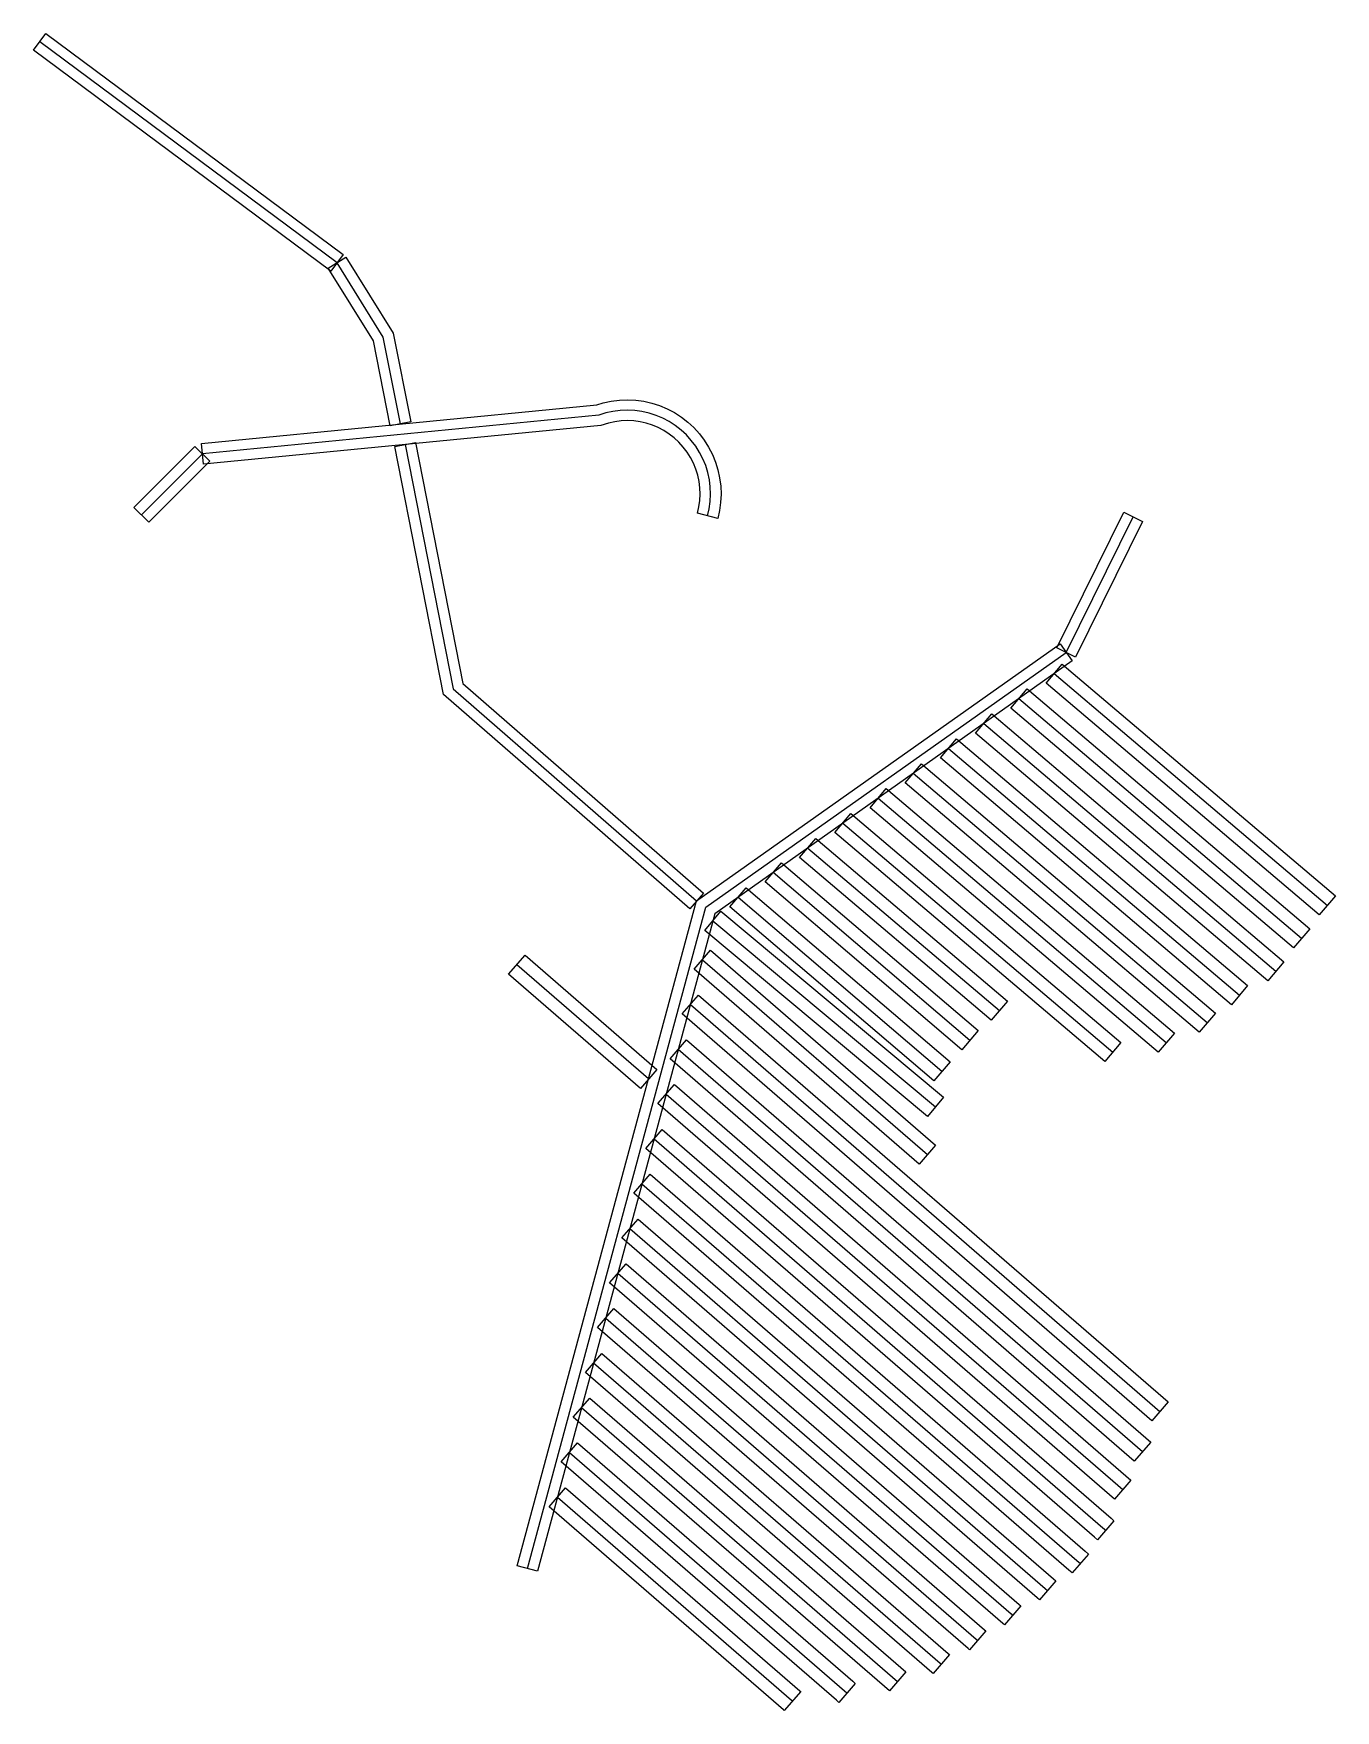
# Model space of a CAD drawing. Extents: x 729864 to 730176, y 4208221 to 4208623.
import ezdxf

# ---------------------------------------------------------------- set-up
doc = ezdxf.new("R2010")
doc.units = 0
doc.header["$MEASUREMENT"] = 0
doc.layers.add('1', color=7, linetype='Continuous')
doc.layers.add('INIT_COORD', color=5, linetype='Continuous')

msp = doc.modelspace()

# ---------------------------------------------------------------- linework, layer by layer
at = {"layer": '1', "color": 7}
for points in [[(729934.966017, 4208565.855969, 1422.66), (729863.765889, 4208618.708215, 1418.226373), (729866.746081, 4208622.722995, 1418.226373), (729937.946209, 4208569.870749, 1422.66), (729934.966017, 4208565.855969, 1422.66)], [(729936.456113, 4208567.863359, 1422.66), (729865.255985, 4208620.715605, 1418.226373)], [(729949.176922, 4208528.782815, 1425.202059), (729945.139568, 4208549.143371, 1423.929202), (729934.332372, 4208566.544373, 1422.66), (729938.579854, 4208569.182345, 1422.66), (729949.867098, 4208551.008403, 1423.929343), (729954.081429, 4208529.755344, 1425.202059), (729949.176922, 4208528.782815, 1425.202059)], [(729951.629176, 4208529.26908, 1425.202059), (729947.503333, 4208550.075887, 1423.929343), (729936.456113, 4208567.863359, 1422.66)], [(730022.763952, 4208507.949022, 1436.082844), (730023.102149, 4208509.437557, 1435.873405), (730023.309323, 4208510.949902, 1435.663965), (730023.383899, 4208512.47455, 1435.454526), (730023.32531, 4208513.999897, 1435.245086), (730023.134001, 4208515.514332, 1435.035647), (730022.811428, 4208517.006331, 1434.826207), (730022.360048, 4208518.464537, 1434.616768), (730021.783292, 4208519.877855, 1434.407328), (730021.085553, 4208521.235528, 1434.197889), (730020.272141, 4208522.527221, 1433.988449), (730019.349244, 4208523.743106, 1433.77901), (730018.323889, 4208524.873929, 1433.56957), (730017.203878, 4208525.911082, 1433.360131), (730015.997735, 4208526.846674, 1433.150691), (730014.714639, 4208527.673583, 1432.941252), (730013.364356, 4208528.385517, 1432.731812), (730011.957162, 4208528.977056, 1432.522373), (730010.503767, 4208529.443699, 1432.312933), (730009.015233, 4208529.781895, 1432.103494), (730007.502886, 4208529.989069, 1431.894054), (730005.978238, 4208530.063646, 1431.684615), (730004.452892, 4208530.005057, 1431.475175), (730002.938457, 4208529.813747, 1431.265736), (730001.446458, 4208529.491175, 1431.05713), (729999.64089, 4208528.932269, 1430.846857), (729904.438295, 4208519.638485, 1419.479149), (729903.952499, 4208524.614829, 1419.479149), (729998.648558, 4208533.859165, 1430.84607), (730000.176488, 4208534.332129, 1431.056296), (730002.095235, 4208534.746965, 1431.265736), (730004.042838, 4208534.992993, 1431.475175), (730006.004472, 4208535.06834, 1431.684615), (730007.965208, 4208534.972433, 1431.894054), (730009.910123, 4208534.706001, 1432.103494), (730011.824417, 4208534.271073, 1432.312933), (730013.69352, 4208533.670958, 1432.522373), (730015.503208, 4208532.910223, 1432.731812), (730017.239705, 4208531.994659, 1432.941252), (730018.889799, 4208530.931234, 1433.150691), (730020.44093, 4208529.728038, 1433.360131), (730021.881293, 4208528.394233, 1433.56957), (730023.199926, 4208526.939966, 1433.77901), (730024.386793, 4208525.376307, 1433.988449), (730025.432863, 4208523.715156, 1434.197889), (730026.330172, 4208521.969155, 1434.407328), (730027.071894, 4208520.151593, 1434.616768), (730027.652382, 4208518.276301, 1434.826207), (730028.067219, 4208516.357554, 1435.035647), (730028.313246, 4208514.409951, 1435.245086), (730028.388593, 4208512.448318, 1435.454526), (730028.292687, 4208510.487582, 1435.663965), (730028.026255, 4208508.542665, 1435.873405), (730027.591326, 4208506.628372, 1436.082844), (730022.763952, 4208507.949022, 1436.082844)], [(730025.177639, 4208507.288697, 1436.082844), (730025.564202, 4208508.990111, 1435.873405), (730025.801005, 4208510.718742, 1435.663965), (730025.886246, 4208512.461434, 1435.454526), (730025.819278, 4208514.204924, 1435.245086), (730025.60061, 4208515.935943, 1435.035647), (730025.231905, 4208517.641316, 1434.826207), (730024.715971, 4208519.308065, 1434.616768), (730024.056732, 4208520.923505, 1434.407328), (730023.259208, 4208522.475342, 1434.197889), (730022.329467, 4208523.951764, 1433.988449), (730021.274585, 4208525.341536, 1433.77901), (730020.102591, 4208526.634081, 1433.56957), (730018.822404, 4208527.81956, 1433.360131), (730017.443767, 4208528.888954, 1433.150691), (730015.977172, 4208529.834121, 1432.941252), (730014.433782, 4208530.64787, 1432.731812), (730012.825341, 4208531.324007, 1432.522373), (730011.164092, 4208531.857386, 1432.312933), (730009.462678, 4208532.243948, 1432.103494), (730007.734047, 4208532.480751, 1431.894054), (730005.991355, 4208532.565993, 1431.684615), (730004.247865, 4208532.499025, 1431.475175), (730002.516846, 4208532.280356, 1431.265736), (730000.811473, 4208531.911652, 1431.056296), (729999.144724, 4208531.395717, 1430.846857), (729904.195397, 4208522.126657, 1419.479149)], [(729887.795666, 4208509.26246, 1417), (729902.42763, 4208523.894424, 1419.479149), (729905.963164, 4208520.35889, 1419.479149), (729891.378859, 4208505.774585, 1417), (729887.795666, 4208509.26246, 1417)], [(729904.195397, 4208522.126657, 1419.479149), (729889.582427, 4208507.513687, 1417), (729904.195397, 4208522.126657, 1419.479149)], [(729955.200655, 4208524.836565, 1425.24754), (729966.535575, 4208467.157735, 1423.666557), (730024.19935, 4208416.978733, 1427.615689), (730020.917094, 4208413.206891, 1427.615689), (729961.960007, 4208464.511332, 1423.632868), (729950.294494, 4208523.872417, 1425.24754), (729955.200655, 4208524.836565, 1425.24754)], [(729952.747575, 4208524.354491, 1425.24754), (729964.247791, 4208465.834533, 1423.632868), (730022.558222, 4208415.092812, 1427.615689)], [(729889.582427, 4208507.513687, 1416.999246), (729889.582427, 4208507.513687, 1416.999246)], [(730108.770511, 4208475.692515, 1430.728498), (730124.81079, 4208508.175963, 1431.815337), (730129.293992, 4208505.962165, 1431.815337), (730113.253712, 4208473.478716, 1430.728498), (730108.770511, 4208475.692515, 1430.728498)], [(730111.012111, 4208474.585615, 1430.728498), (730127.052391, 4208507.069064, 1431.815337)], [(729979.599094, 4208255.98954, 1432.391899), (730022.558222, 4208415.092812, 1427.615689), (730109.568606, 4208476.626765, 1430.728498), (730112.455617, 4208472.544466, 1430.728498), (730026.915835, 4208412.050526, 1427.642076), (729984.42623, 4208254.686176, 1432.391899), (729979.599094, 4208255.98954, 1432.391899)], [(729982.012662, 4208255.337858, 1432.391899), (730024.737028, 4208413.571669, 1427.615689), (730111.012111, 4208474.585615, 1430.728498)], [(730110.102641, 4208471.796679, 1430.572274), (730175.52874, 4208416.326237, 1433.145558), (730171.648608, 4208411.749713, 1433.145558), (730106.222509, 4208467.220155, 1430.572274), (730110.102641, 4208471.796679, 1430.572274)], [(730108.162575, 4208469.508417, 1430.572274), (730173.588674, 4208414.037975, 1433.145558)], [(730101.671741, 4208465.834294, 1430.265471), (730169.35415, 4208408.449827, 1432.927518), (730165.473978, 4208403.873337, 1432.927518), (730097.791569, 4208461.257804, 1430.265471), (730101.671741, 4208465.834294, 1430.265471)], [(730099.731655, 4208463.546049, 1430.265471), (730167.414064, 4208406.161582, 1432.927518)], [(730093.240821, 4208459.871928, 1429.958668), (730163.19588, 4208400.560632, 1432.710102), (730159.315708, 4208395.98414, 1432.710102), (730089.360649, 4208455.295436, 1429.958668), (730093.240821, 4208459.871928, 1429.958668)], [(730091.300735, 4208457.583682, 1429.958668), (730161.255794, 4208398.272386, 1432.710102)], [(730084.809901, 4208453.90956, 1429.651865), (730154.477955, 4208394.841596, 1432.392011), (730150.597783, 4208390.265106, 1432.392011), (730080.929729, 4208449.33307, 1429.651865), (730084.809901, 4208453.90956, 1429.651865)], [(730082.869815, 4208451.621315, 1429.651865), (730152.537869, 4208392.553351, 1432.392011)], [(730076.378981, 4208447.947194, 1429.345062), (730146.776467, 4208388.260793, 1432.113897), (730142.896295, 4208383.684301, 1432.113897), (730072.498809, 4208443.370702, 1429.345062), (730076.378981, 4208447.947194, 1429.345062)], [(730074.438895, 4208445.658948, 1429.345062), (730144.836381, 4208385.972547, 1432.113897)], [(730067.94806, 4208441.984826, 1429.03826), (730136.944163, 4208383.486564, 1431.751976), (730133.063991, 4208378.910074, 1431.751976), (730064.067888, 4208437.408336, 1429.03826), (730067.94806, 4208441.984826, 1429.03826)], [(730066.007974, 4208439.696581, 1429.03826), (730135.004077, 4208381.198319, 1431.751976)], [(730059.51712, 4208436.022476, 1428.731457), (730124.151361, 4208381.223397, 1431.273596), (730120.271229, 4208376.646873, 1431.273596), (730055.636988, 4208431.445952, 1428.731457), (730059.51712, 4208436.022476, 1428.731457)], [(730057.577054, 4208433.734214, 1428.731457), (730122.211295, 4208378.935135, 1431.273596)], [(730051.0862, 4208430.060109, 1428.424654), (730096.986319, 4208391.144447, 1430.229959), (730093.106187, 4208386.567923, 1430.229959), (730047.206068, 4208425.483585, 1428.424654), (730051.0862, 4208430.060109, 1428.424654)], [(730049.146134, 4208427.771847, 1428.424654), (730095.046253, 4208388.856185, 1430.229959)], [(730042.859367, 4208424.231054, 1428.125021), (730089.941494, 4208384.062087, 1429.981697), (730086.047214, 4208379.497595, 1429.981697), (730038.965087, 4208419.666562, 1428.125021), (730042.859367, 4208424.231054, 1428.125021)], [(730040.912227, 4208421.948808, 1428.125021), (730087.994354, 4208381.779841, 1429.981697)], [(730034.435103, 4208418.273396, 1427.81846), (730083.251647, 4208376.624696, 1429.743532), (730079.357369, 4208372.060202, 1429.743532), (730030.540825, 4208413.708902, 1427.81846), (730034.435103, 4208418.273396, 1427.81846)], [(730032.487964, 4208415.991149, 1427.81846), (730081.304508, 4208374.342449, 1429.743532)], [(730028.372784, 4208412.626362, 1427.668095), (730081.68226, 4208368.099509, 1429.751863), (730077.835942, 4208363.494529, 1429.751863), (730024.526466, 4208408.021382, 1427.668095), (730028.372784, 4208412.626362, 1427.668095)], [(730026.449625, 4208410.323872, 1427.668095), (730079.759101, 4208365.797019, 1429.751863)], [(730009.093768, 4208370.2321, 1428.894312), (729977.536794, 4208397.562639, 1425.162186), (729981.46483, 4208402.098113, 1425.162186), (730013.021804, 4208374.767574, 1428.894312), (730009.093768, 4208370.2321, 1428.894312)], [(730025.904137, 4208403.297717, 1427.950179), (730079.78225, 4208356.638339, 1430.088392), (730075.854348, 4208352.102747, 1430.088392), (730021.976235, 4208398.762125, 1427.950179), (730025.904137, 4208403.297717, 1427.950179)], [(730023.940186, 4208401.029921, 1427.950179), (730077.818299, 4208354.370543, 1430.088392)], [(730011.057786, 4208372.499837, 1428.894312), (729979.500812, 4208399.830376, 1425.162186)], [(730023.009202, 4208392.575885, 1428.275599), (730135.47183, 4208295.178235, 1432.738864), (730131.543858, 4208290.642705, 1432.738864), (730019.08123, 4208388.040355, 1428.275599), (730023.009202, 4208392.575885, 1428.275599)], [(730021.045216, 4208390.30812, 1428.275599), (730133.507844, 4208292.91047, 1432.738864)], [(730020.114231, 4208381.854085, 1428.60102), (730131.288267, 4208285.572446, 1433.013144), (730127.360297, 4208281.036914, 1433.013144), (730016.186261, 4208377.318553, 1428.60102), (730020.114231, 4208381.854085, 1428.60102)], [(730018.150246, 4208379.586319, 1428.60102), (730129.324282, 4208283.30468, 1433.013144)], [(730017.219261, 4208371.132285, 1428.92644), (730126.544304, 4208276.452002, 1433.265183), (730122.616334, 4208271.91647, 1433.265183), (730013.291291, 4208366.596753, 1428.92644), (730017.219261, 4208371.132285, 1428.92644)], [(730015.255276, 4208368.864519, 1428.92644), (730124.580319, 4208274.184236, 1433.265183)], [(730014.32429, 4208360.410485, 1429.25186), (730121.790252, 4208267.340296, 1433.516822), (730122.484623, 4208266.738941, 1433.544379), (730118.556655, 4208262.203407, 1433.544379), (730117.862284, 4208262.804762, 1433.516822), (730010.396322, 4208355.874951, 1429.25186), (730014.32429, 4208360.410485, 1429.25186)], [(730012.360306, 4208358.142718, 1429.25186), (730119.826268, 4208265.072529, 1433.516822), (730120.520639, 4208264.471174, 1433.544379)], [(730011.429319, 4208349.688685, 1429.577281), (730115.594213, 4208259.477451, 1433.711232), (730116.397747, 4208258.781556, 1433.743122), (730112.469779, 4208254.246022, 1433.743122), (730111.666247, 4208254.941915, 1433.711232), (730007.501353, 4208345.153149, 1429.577281), (730011.429319, 4208349.688685, 1429.577281)], [(730009.465336, 4208347.420917, 1429.577281), (730113.63023, 4208257.209683, 1433.711232), (730114.433763, 4208256.513789, 1433.743122)], [(730008.534348, 4208338.966886, 1429.902701), (730107.993539, 4208252.831118, 1433.849897), (730108.570054, 4208252.331832, 1433.872776), (730104.64209, 4208247.796294, 1433.872776), (730104.065575, 4208248.29558, 1433.849897), (730004.606384, 4208334.431348, 1429.902701), (730008.534348, 4208338.966886, 1429.902701)], [(730006.570366, 4208336.699117, 1429.902701), (730106.029557, 4208250.563349, 1433.849897), (730106.606072, 4208250.064063, 1433.872776)], [(730005.639376, 4208328.245087, 1430.228122), (730099.807408, 4208246.691832, 1433.965326), (730100.190169, 4208246.360345, 1433.980516), (730096.262211, 4208241.824803, 1433.980516), (730095.879448, 4208242.15629, 1433.965326), (730001.711416, 4208323.709545, 1430.228122), (730005.639376, 4208328.245087, 1430.228122)], [(730003.675396, 4208325.977316, 1430.228122), (730097.843428, 4208244.424061, 1433.965326), (730098.22619, 4208244.092574, 1433.980516)], [(730002.744403, 4208317.523288, 1430.553542), (730091.489642, 4208240.66655, 1434.075531), (730091.788206, 4208240.407982, 1434.08738), (730087.86025, 4208235.872438, 1434.08738), (730087.561688, 4208236.131004, 1434.075531), (729998.816449, 4208312.987742, 1430.553542), (730002.744403, 4208317.523288, 1430.553542)], [(730000.780426, 4208315.255515, 1430.553542), (730089.525665, 4208238.398777, 1434.075531), (730089.824228, 4208238.14021, 1434.08738)], [(729999.849429, 4208306.80149, 1430.878962), (730082.808307, 4208234.956144, 1434.171308), (730083.094833, 4208234.708003, 1434.182679), (730079.166883, 4208230.172453, 1434.182679), (730078.880359, 4208230.420594, 1434.171308), (729995.921481, 4208302.26594, 1430.878962), (729999.849429, 4208306.80149, 1430.878962)], [(729997.885455, 4208304.533715, 1430.878962), (730080.844333, 4208232.688369, 1434.171308), (730081.130858, 4208232.440228, 1434.182679)], [(729996.954455, 4208296.079693, 1431.204383), (730072.627421, 4208230.544455, 1434.207571), (730068.699481, 4208226.008897, 1434.207571), (729993.026515, 4208291.544135, 1431.204383), (729996.954455, 4208296.079693, 1431.204383)], [(729994.990485, 4208293.811914, 1431.204383), (730070.663451, 4208228.276676, 1434.207571)], [(729994.059478, 4208285.357898, 1431.529803), (730059.938352, 4208228.305027, 1434.144292), (730060.521089, 4208227.800361, 1434.167418), (730056.593159, 4208223.264793, 1434.167418), (730056.010426, 4208223.769457, 1434.144292), (729990.131552, 4208280.822328, 1431.529803), (729994.059478, 4208285.357898, 1431.529803)], [(729992.095515, 4208283.090113, 1431.529803), (730057.974389, 4208226.037242, 1434.144292), (730058.557124, 4208225.532577, 1434.167418)], [(729991.164498, 4208274.636107, 1431.855224), (730047.261986, 4208226.054596, 1434.081517), (730047.47845, 4208225.867134, 1434.090108), (730043.550544, 4208221.331546, 1434.090108), (730043.33408, 4208221.519008, 1434.081517), (729987.236592, 4208270.100519, 1431.855224), (729991.164498, 4208274.636107, 1431.855224)], [(729989.200545, 4208272.368313, 1431.855224), (730045.298033, 4208223.786802, 1434.081517), (730045.514497, 4208223.59934, 1434.090108)]]:
    msp.add_polyline3d(points, dxfattribs=at)
at = {"layer": 'INIT_COORD', "color": 3, "linetype": 'ByBlock'}
msp.add_point((729865.255985, 4208620.715605, 1418.226373), dxfattribs=at)

doc.saveas('drawing.dxf')
